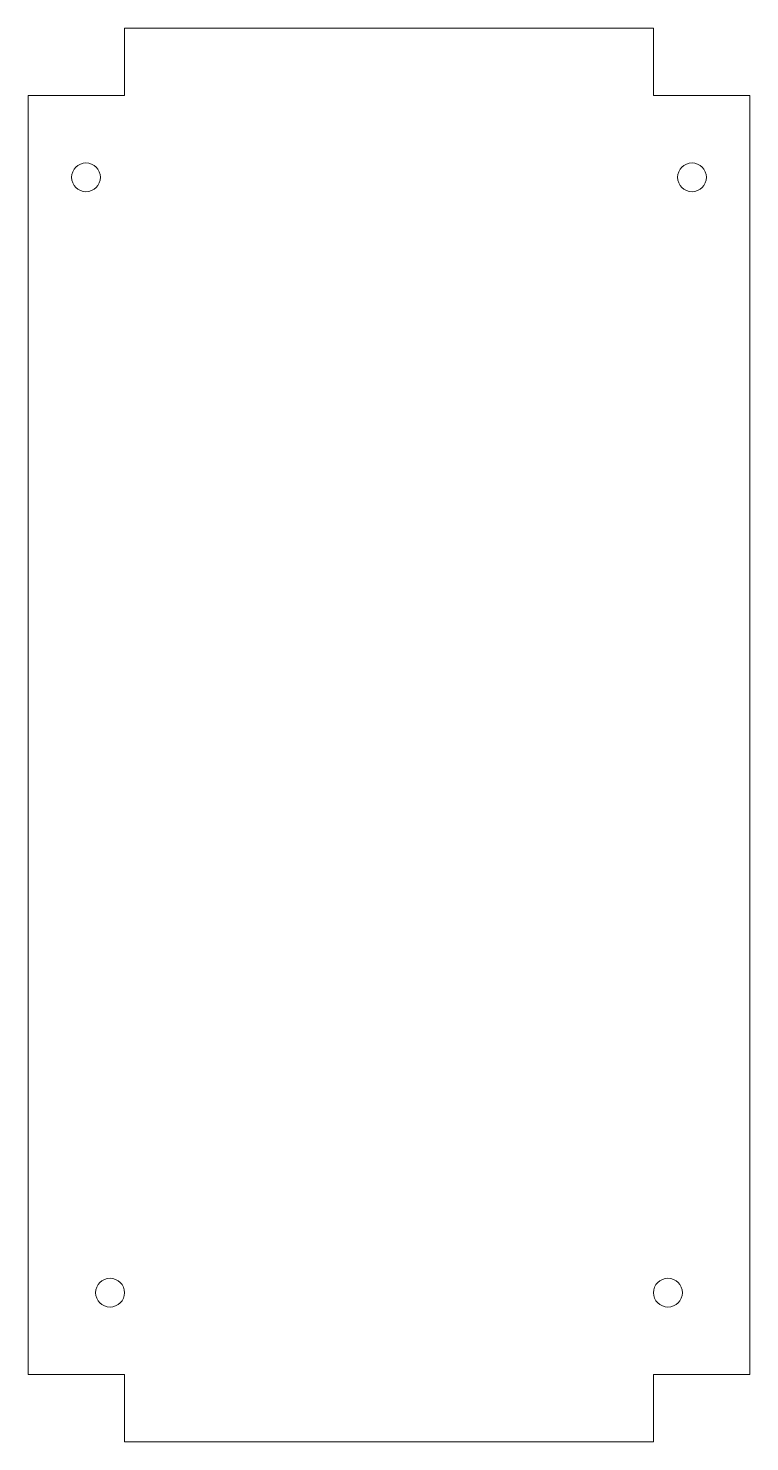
# Model space of a CAD drawing. Header units: millimetres. Extents: x -38 to 38, y -74 to 74.
import ezdxf

# ---------------------------------------------------------------- set-up
doc = ezdxf.new("R2010")
doc.units = ezdxf.units.MM

msp = doc.modelspace()

# ---------------------------------------------------------------- linework, layer by layer
at = {"color": 7, "linetype": 'Continuous', "lineweight": 15}
for p, q in [((-27.5, 73.5), (27.5, 73.5)), ((-27.5, 66.5), (-27.5, 73.5)), ((27.5, 73.5), (27.5, 66.5)), ((-37.5, 66.5), (-27.5, 66.5)), ((-37.5, -66.5), (-37.5, 66.5)), ((27.5, 66.5), (37.5, 66.5)), ((37.5, 66.5), (37.5, -66.5)), ((-27.5, -66.5), (-37.5, -66.5)), ((-27.5, -73.5), (-27.5, -66.5)), ((37.5, -66.5), (27.5, -66.5)), ((27.5, -66.5), (27.5, -73.5)), ((27.5, -73.5), (-27.5, -73.5))]:
    msp.add_line(p, q, dxfattribs=at)
for centre in [(-31.5, 58), (31.5, 58), (-29, -58), (29, -58)]:
    msp.add_circle(centre, 1.5, dxfattribs=at)

doc.saveas('drawing.dxf')
